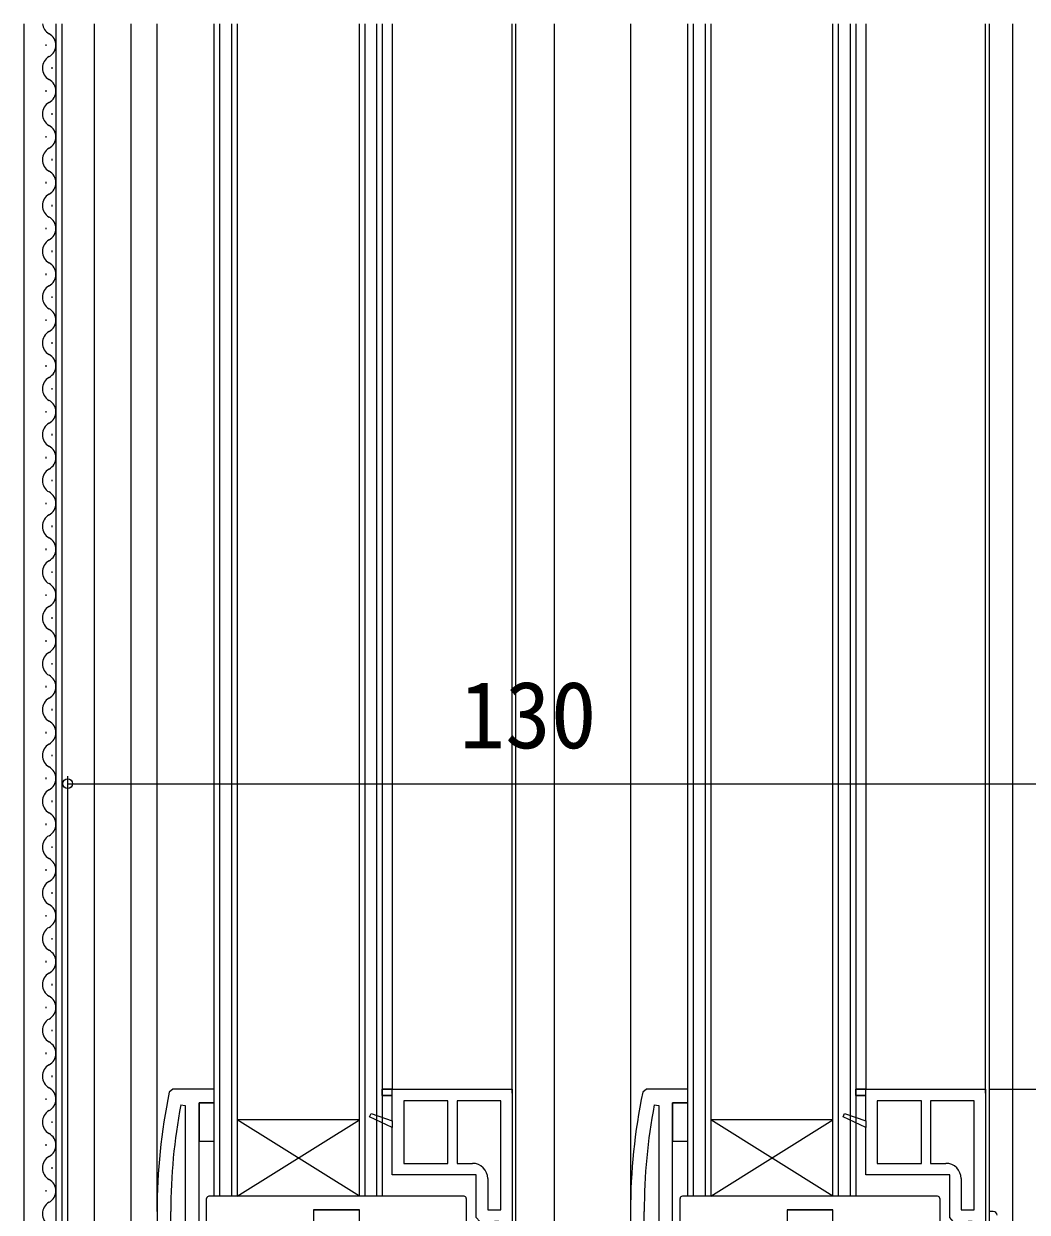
# Model space of a CAD drawing. Units: millimetres, scale not verified. Extents: x -525 to 525, y -783 to 779.
# Drawn here: x -410 to -278.6, y -29.9 to 125.7 of the extents above; entities that cross this region are included whole.
import ezdxf
from ezdxf.enums import TextEntityAlignment as Align

# ---------------------------------------------------------------- set-up
doc = ezdxf.new("R2010")
doc.units = ezdxf.units.MM
doc.header["$LTSCALE"] = 4
for name, color, linetype in [('0-2_YKK_11', 7, 'Continuous'), ('0-4_YKK_12', 2, 'Continuous'), ('0-5_YKK_13', 4, 'Continuous'), ('0-7_YKK_D', 6, 'Continuous')]:
    doc.layers.add(name, color=color, linetype=linetype)
doc.styles.add('ＭＳ ゴシック', font='')
doc.styles.get('ＭＳ ゴシック').set_extended_font_data('MS Gothic')

msp = doc.modelspace()

# ---------------------------------------------------------------- linework, layer by layer
at = {"layer": '0-2_YKK_11'}
for p, q in [((-389.445, -15.85), (-388.85, -15.906)), ((-327.445, -15.85), (-326.85, -15.906)), ((-392.55, -29.8), (-392.55, -88.8)), ((-330.55, -29.8), (-330.55, -88.8))]:
    msp.add_line(p, q, dxfattribs=at)
for points in [[(-352.75, -31.8), (-387.05, -31.8), (-387.05, -15.6), (-385.05, -15.6), (-385.05, -13.8), (-390.463, -13.8), (-390.953, -14.199)], [(-347.962, -34.32), (-351.072, -38.3), (-352.55, -38.3), (-352.55, -37.3), (-352.049, -36.8), (-351.653, -36.608), (-349.85, -34.3), (-349.85, -31.595), (-350.3, -31.097), (-350.75, -30.6), (-350.75, -25), (-361.75, -25), (-361.75, -18.8), (-364.717, -17.416), (-364.53, -16.955), (-361.75, -17.917), (-361.75, -14.6), (-363.05, -14.6), (-363.05, -13.8), (-346.05, -13.8)], [(-346.05, -13.8), (-346.05, -31.8), (-347.05, -31.8), (-347.546, -31.363), (-347.844, -31.1), (-348.35, -31.1), (-348.35, -32.504), (-348.15, -32.904)], [(-290.75, -31.8), (-325.05, -31.8), (-325.05, -15.6), (-323.05, -15.6), (-323.05, -13.8), (-328.463, -13.8), (-328.953, -14.199)], [(-285.962, -34.32), (-289.072, -38.3), (-290.55, -38.3), (-290.55, -37.3), (-290.049, -36.8), (-289.653, -36.608), (-287.85, -34.3), (-287.85, -31.595), (-288.3, -31.097), (-288.75, -30.6), (-288.75, -25), (-299.75, -25), (-299.75, -18.8), (-302.717, -17.416), (-302.53, -16.955), (-299.75, -17.917), (-299.75, -14.6), (-301.05, -14.6), (-301.05, -13.8), (-284.05, -13.8)], [(-284.05, -13.8), (-284.05, -31.8), (-285.05, -31.8), (-285.546, -31.363), (-285.844, -31.1), (-286.35, -31.1), (-286.35, -32.504), (-286.15, -32.904)], [(-347.55, -29.6), (-347.55, -15.3), (-353.25, -15.3), (-353.25, -23.5), (-351.25, -23.5)], [(-285.55, -29.6), (-285.55, -15.3), (-291.25, -15.3), (-291.25, -23.5), (-289.25, -23.5)], [(-388.85, -15.906), (-388.85, -31.8), (-390.75, -31.8), (-390.75, -29.8)], [(-326.85, -15.906), (-326.85, -31.8), (-328.75, -31.8), (-328.75, -29.8)], [(-349.25, -25.5), (-349.25, -29.6), (-347.55, -29.6)], [(-287.25, -25.5), (-287.25, -29.6), (-285.55, -29.6)]]:
    msp.add_lwpolyline(points, dxfattribs=at)
for points in [[(-363.05, -14.6), (-361.75, -14.6), (-361.75, -13.8), (-363.05, -13.8)], [(-301.05, -14.6), (-299.75, -14.6), (-299.75, -13.8), (-301.05, -13.8)], [(-360.25, -15.3), (-360.25, -23.5), (-354.45, -23.5), (-354.45, -15.3)], [(-298.25, -15.3), (-298.25, -23.5), (-292.45, -23.5), (-292.45, -15.3)], [(-361.75, -18.8), (-364.717, -17.416), (-364.53, -16.955), (-361.75, -17.917)], [(-299.75, -18.8), (-302.717, -17.416), (-302.53, -16.955), (-299.75, -17.917)]]:
    msp.add_lwpolyline(points, close=True, dxfattribs=at)
for centre, radius, start, end in [((-315.55, -29.8), 77, 168.31011, 180), ((-253.55, -29.8), 77, 168.31011, 180), ((-315.55, -29.8), 75.2, 169.30948, 180.00001), ((-253.55, -29.8), 75.2, 169.30948, 180.00001), ((-351.25, -25.5), 2, 0.00001, 89.99999), ((-289.25, -25.5), 2, 0.00001, 89.99999)]:
    msp.add_arc(centre, radius, start, end, dxfattribs=at)
at = {"layer": '0-4_YKK_12'}
for p, q in [((-405.8, 125.7), (-405.8, -45.8)), ((-405, 125.7), (-405, -45.8)), ((-400.8, 125.7), (-400.8, -45.8)), ((-396, 125.7), (-396, -90.8)), ((-392.55, -29.8), (-392.55, 125.7)), ((-385.05, -27.8), (-385.05, 125.7)), ((-384.35, 125.7), (-384.35, -27.8)), ((-382.75, -27.8), (-382.75, 125.7)), ((-382.05, 125.7), (-382.05, -27.8)), ((-366.05, -27.8), (-366.05, 125.7)), ((-365.35, 125.7), (-365.35, -27.8)), ((-363.75, -27.8), (-363.75, 125.7)), ((-363.05, 125.7), (-363.05, -27.8)), ((-361.75, 125.7), (-361.75, -13.8)), ((-346.05, -14.3), (-346.05, 125.7)), ((-345.55, -32.3), (-345.55, 125.7)), ((-340.55, 125.7), (-340.55, -70.8)), ((-330.55, 125.7), (-330.55, -29.8)), ((-323.05, -27.8), (-323.05, 125.7)), ((-322.35, 125.7), (-322.35, -27.8)), ((-320.75, -27.8), (-320.75, 125.7)), ((-320.05, 125.7), (-320.05, -27.8)), ((-304.05, -27.8), (-304.05, 125.7)), ((-303.35, 125.7), (-303.35, -27.8)), ((-301.75, -27.8), (-301.75, 125.7)), ((-301.05, 125.7), (-301.05, -27.8)), ((-299.75, 125.7), (-299.75, -13.8)), ((-284.05, -14.3), (-284.05, 125.7)), ((-283.55, -32.3), (-283.55, 125.7)), ((-280.55, 125.7), (-280.55, -85.3)), ((-407.06, 122.797), (-407.06, 122.997)), ((-406.3, 119.797), (-406.3, 119.997)), ((-407.06, 116.797), (-407.06, 116.997)), ((-406.3, 113.797), (-406.3, 113.997)), ((-407.06, 110.797), (-407.06, 110.997)), ((-406.3, 107.797), (-406.3, 107.997)), ((-407.06, 104.797), (-407.06, 104.997)), ((-406.3, 101.797), (-406.3, 101.997)), ((-407.06, 98.797), (-407.06, 98.997)), ((-406.3, 95.797), (-406.3, 95.997)), ((-407.06, 92.797), (-407.06, 92.997)), ((-406.3, 89.797), (-406.3, 89.997)), ((-407.06, 86.797), (-407.06, 86.997)), ((-406.3, 83.797), (-406.3, 83.997)), ((-407.06, 80.797), (-407.06, 80.997)), ((-406.3, 77.797), (-406.3, 77.997)), ((-407.06, 74.797), (-407.06, 74.997)), ((-406.3, 71.797), (-406.3, 71.997)), ((-407.06, 68.797), (-407.06, 68.997)), ((-406.3, 65.797), (-406.3, 65.997)), ((-407.06, 62.797), (-407.06, 62.997)), ((-406.3, 59.797), (-406.3, 59.997)), ((-407.06, 56.797), (-407.06, 56.997)), ((-406.3, 53.797), (-406.3, 53.997)), ((-407.06, 50.797), (-407.06, 50.997)), ((-406.3, 47.797), (-406.3, 47.997)), ((-407.06, 44.797), (-407.06, 44.997)), ((-406.3, 41.797), (-406.3, 41.997)), ((-407.06, 38.797), (-407.06, 38.997)), ((-406.3, 35.797), (-406.3, 35.997)), ((-407.06, 32.797), (-407.06, 32.997)), ((-406.3, 29.797), (-406.3, 29.997)), ((-407.06, 26.797), (-407.06, 26.997)), ((-406.3, 23.797), (-406.3, 23.997)), ((-407.06, 20.797), (-407.06, 20.997)), ((-406.3, 17.797), (-406.3, 17.997)), ((-407.06, 14.797), (-407.06, 14.997)), ((-406.3, 11.797), (-406.3, 11.997)), ((-407.06, 8.797), (-407.06, 8.997)), ((-406.3, 5.797), (-406.3, 5.997)), ((-407.06, 2.797), (-407.06, 2.997)), ((-406.3, -0.203), (-406.3, -0.003)), ((-407.06, -3.203), (-407.06, -3.003)), ((-406.3, -6.203), (-406.3, -6.003)), ((-407.06, -9.203), (-407.06, -9.003)), ((-406.3, -12.203), (-406.3, -12.003)), ((-407.06, -15.203), (-407.06, -15.003)), ((-406.3, -18.203), (-406.3, -18.003)), ((-366.05, -27.8), (-382.05, -17.8)), ((-304.05, -27.8), (-320.05, -17.8)), ((-407.06, -21.203), (-407.06, -21.003)), ((-406.3, -24.203), (-406.3, -24.003)), ((-407.06, -27.203), (-407.06, -27.003)), ((-363.05, -27.8), (-385.05, -27.8)), ((-301.05, -27.8), (-323.05, -27.8))]:
    msp.add_line(p, q, dxfattribs=at)
for points in [[(-410, 125.7), (-410, -90.8), (-407.342, -90.8)], [(-382.05, -27.8), (-366.05, -17.8), (-382.05, -17.8)], [(-320.05, -27.8), (-304.05, -17.8), (-320.05, -17.8)]]:
    msp.add_lwpolyline(points, dxfattribs=at)
for centre, start, end in [((-405.842, 125.897), 186.58353, 240.79746), ((-407.518, 122.897), 299.20254, 60.79746), ((-405.842, 119.897), 119.20254, 240.79746), ((-407.518, 116.897), 299.20254, 60.79746), ((-405.842, 113.897), 119.20254, 240.79746), ((-407.518, 110.897), 299.20254, 60.79746), ((-405.842, 107.897), 119.20254, 240.79746), ((-407.518, 104.897), 299.20254, 60.79746), ((-405.842, 101.897), 119.20254, 240.79746), ((-407.518, 98.897), 299.20254, 60.79746), ((-405.842, 95.897), 119.20254, 240.79746), ((-407.518, 92.897), 299.20254, 60.79746), ((-405.842, 89.897), 119.20254, 240.79746), ((-407.518, 86.897), 299.20254, 60.79746), ((-405.842, 83.897), 119.20254, 240.79746), ((-407.518, 80.897), 299.20254, 60.79746), ((-405.842, 77.897), 119.20254, 240.79746), ((-407.518, 74.897), 299.20254, 60.79746), ((-405.842, 71.897), 119.20254, 240.79746), ((-407.518, 68.897), 299.20254, 60.79746), ((-405.842, 65.897), 119.20254, 240.79746), ((-407.518, 62.897), 299.20254, 60.79746), ((-405.842, 59.897), 119.20254, 240.79746), ((-407.518, 56.897), 299.20254, 60.79746), ((-405.842, 53.897), 119.20254, 240.79746), ((-407.518, 50.897), 299.20254, 60.79746), ((-405.842, 47.897), 119.20254, 240.79746), ((-407.518, 44.897), 299.20254, 60.79746), ((-405.842, 41.897), 119.20254, 240.79746), ((-407.518, 38.897), 299.20254, 60.79746), ((-405.842, 35.897), 119.20254, 240.79746), ((-407.518, 32.897), 299.20254, 60.79746), ((-405.842, 29.897), 119.20254, 240.79746), ((-407.518, 26.897), 299.20254, 60.79746), ((-405.842, 23.897), 119.20254, 240.79746), ((-407.518, 20.897), 299.20254, 60.79746), ((-405.842, 17.897), 119.20254, 240.79746), ((-407.518, 14.897), 299.20254, 60.79746), ((-405.842, 11.897), 119.20254, 240.79746), ((-407.518, 8.897), 299.20254, 60.79746), ((-405.842, 5.897), 119.20254, 240.79746), ((-407.518, 2.897), 299.20254, 60.79746), ((-405.842, -0.103), 119.20254, 240.79746), ((-407.518, -3.103), 299.20254, 60.79746), ((-405.842, -6.103), 119.20254, 240.79746), ((-407.518, -9.103), 299.20254, 60.79746), ((-405.842, -12.103), 119.20254, 240.79746), ((-407.518, -15.103), 299.20254, 60.79746), ((-405.842, -18.103), 119.20254, 240.79746), ((-407.518, -21.103), 299.20254, 60.79746), ((-405.842, -24.103), 119.20254, 240.79746), ((-407.518, -27.103), 299.20254, 60.79746), ((-405.842, -30.103), 119.20254, 240.79746)]:
    msp.add_arc(centre, 1.718, start, end, dxfattribs=at)
at = {"layer": '0-5_YKK_13'}
for p, q in [((-385.719, -27.8), (-385.75, -27.8)), ((-352.381, -27.8), (-385.719, -27.8)), ((-352.35, -27.8), (-352.381, -27.8)), ((-323.719, -27.8), (-323.75, -27.8)), ((-290.381, -27.8), (-323.719, -27.8)), ((-290.35, -27.8), (-290.381, -27.8)), ((-386.05, -31.5), (-386.05, -28.209)), ((-352.05, -28.1), (-352.05, -28.127)), ((-352.05, -28.127), (-352.05, -28.209)), ((-352.05, -28.209), (-352.05, -31.5)), ((-324.05, -31.5), (-324.05, -28.209)), ((-290.05, -28.1), (-290.05, -28.127)), ((-290.05, -28.127), (-290.05, -28.209)), ((-290.05, -28.209), (-290.05, -31.5)), ((-366.05, -29.6), (-372.05, -29.6)), ((-372.05, -29.6), (-366.05, -29.6)), ((-366.05, -31.8), (-366.05, -29.6)), ((-304.05, -29.6), (-310.05, -29.6)), ((-310.05, -29.6), (-304.05, -29.6)), ((-304.05, -31.8), (-304.05, -29.6)), ((-283.05, -29.8), (-283.55, -29.8))]:
    msp.add_line(p, q, dxfattribs=at)
for points in [[(-385.05, -15.6), (-387.05, -15.6), (-387.05, -20.6), (-385.05, -20.6)], [(-323.05, -15.6), (-325.05, -15.6), (-325.05, -20.6), (-323.05, -20.6)]]:
    msp.add_lwpolyline(points, close=True, dxfattribs=at)
for points in [[(-386.05, -28.209), (-386.05, -28.127), (-386.05, -28.1)], [(-324.05, -28.209), (-324.05, -28.127), (-324.05, -28.1)], [(-372.05, -29.6), (-372.05, -31.8), (-372.35, -31.8)], [(-310.05, -29.6), (-310.05, -31.8), (-310.35, -31.8)]]:
    msp.add_lwpolyline(points, dxfattribs=at)
for centre, radius, start, end in [((-385.75, -28.1), 0.3, 90, 180), ((-352.35, -28.1), 0.3, 0, 90), ((-323.75, -28.1), 0.3, 90, 180), ((-290.35, -28.1), 0.3, 0, 90), ((-283.05, -30.3), 0.5, 0, 90)]:
    msp.add_arc(centre, radius, start, end, dxfattribs=at)
at = {"layer": '0-7_YKK_D'}
for p, q in [((-404.25, -84), (-404.25, 27.2)), ((-404.25, 26.2), (-274.25, 26.2)), ((-283.55, -13.8), (-153.75, -13.8))]:
    msp.add_line(p, q, dxfattribs=at)
msp.add_circle((-404.25, 26.2), 0.637, dxfattribs=at)

# ---------------------------------------------------------------- texts
at = {"layer": '0-7_YKK_D', "style": 'ＭＳ ゴシック'}
msp.add_text('130', height=8.798, dxfattribs=at).set_placement((-352.955, 28.2), align=Align.BOTTOM_LEFT)

doc.saveas('drawing.dxf')
